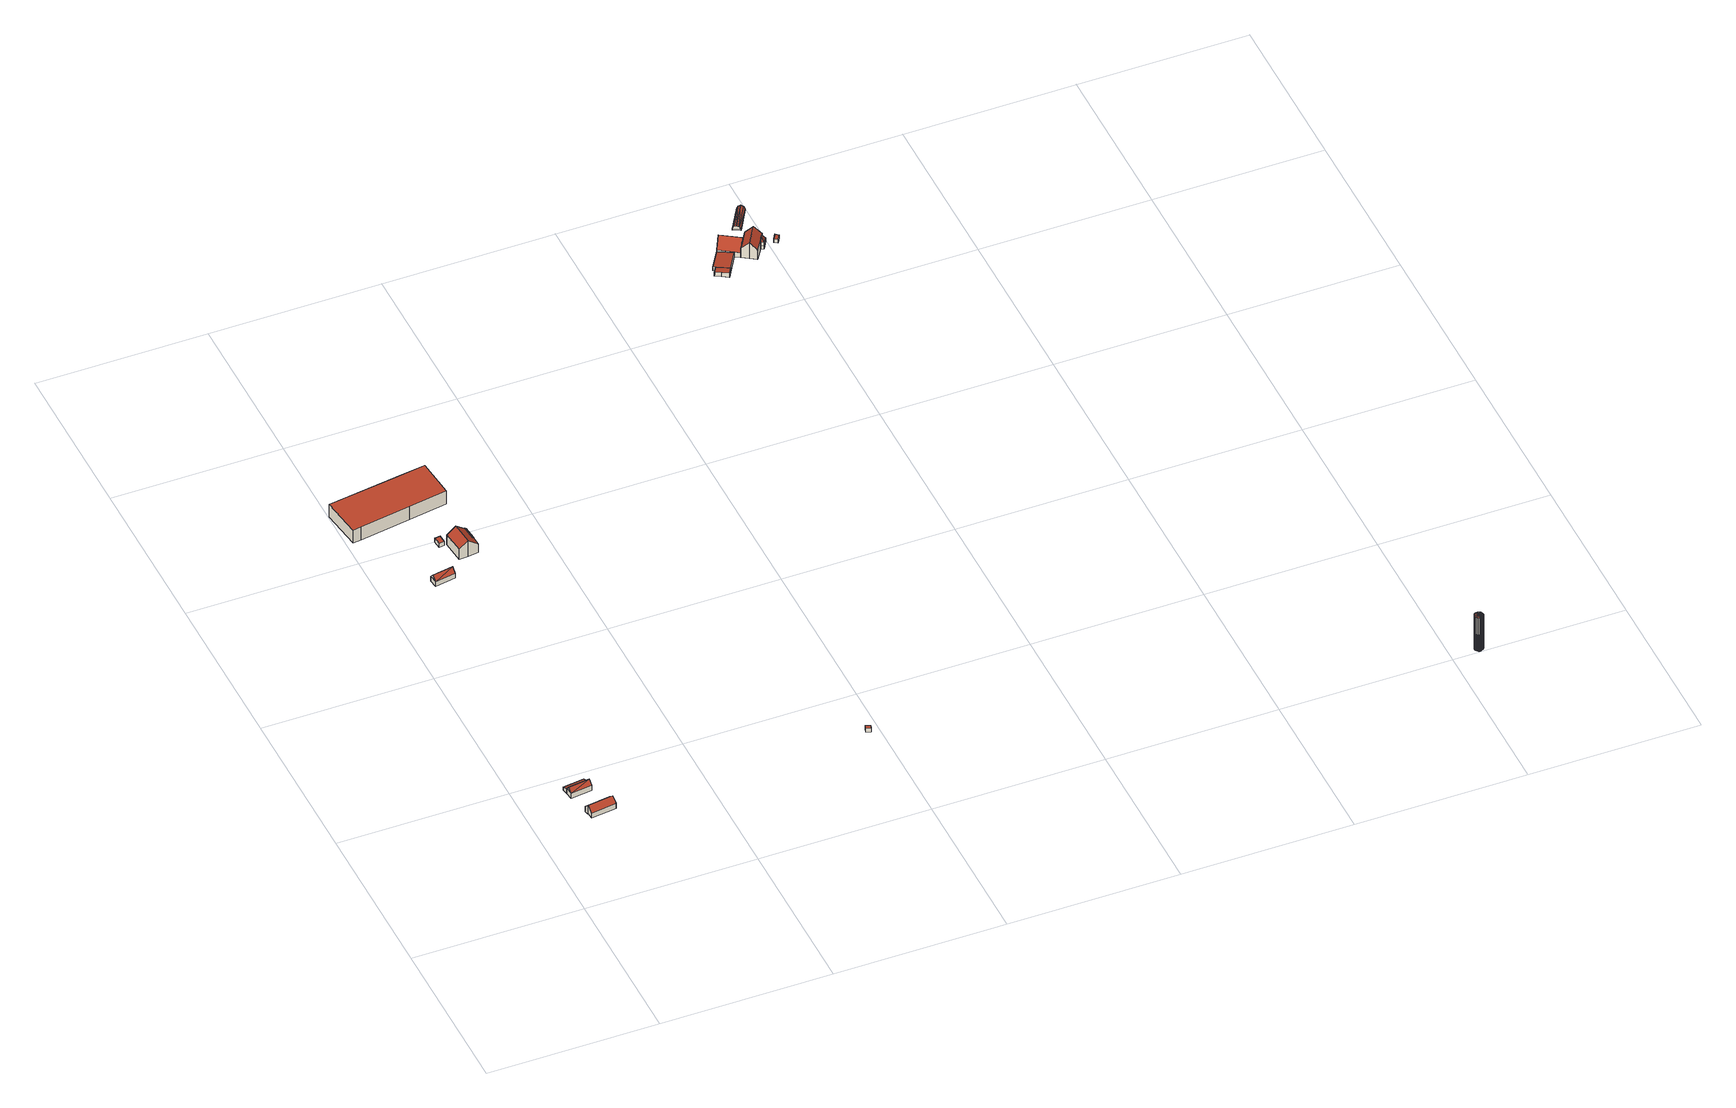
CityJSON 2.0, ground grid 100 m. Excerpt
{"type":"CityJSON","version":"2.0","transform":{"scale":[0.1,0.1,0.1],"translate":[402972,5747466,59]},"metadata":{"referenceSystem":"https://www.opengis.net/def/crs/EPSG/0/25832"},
"CityObjects":{
"building1":{"type":"Building","attributes":{"Gemeindeschluessel":"05515000","Geometrietyp2DReferenz":"3000","function":"31001_2700","roofType":"5000","measuredHeight":6.47},"geometry":[{"type":"Solid","lod":"2","boundaries":[[[[0,1,2,3]],[[4,5,1,0]],[[6,7,5,4]],[[8,9,7,6]],[[10,11,9,8]],[[3,2,11,10]],[[12,4,0,3,10,13]],[[6,12,13,8]],[[4,12,6]],[[8,13,10]],[[1,5,7,9,11,2]]]],"semantics":{"surfaces":[{"type":"WallSurface"},{"type":"RoofSurface"},{"type":"GroundSurface"}],"values":[[0,0,0,0,0,0,1,1,0,0,2]]}}]},
"building2":{"type":"Building","attributes":{"Gemeindeschluessel":"05515000","Geometrietyp2DReferenz":"3000","function":"31001_2700","roofType":"3100","measuredHeight":6.4},"geometry":[{"type":"Solid","lod":"2","boundaries":[[[[14,15,16,17]],[[18,19,15,14]],[[20,21,19,18]],[[17,16,21,20]],[[14,22,18]],[[20,23,17]],[[23,22,14]],[[14,17,23]],[[22,23,20]],[[20,18,22]],[[15,19,21,16]]]],"semantics":{"surfaces":[{"type":"WallSurface"},{"type":"RoofSurface"},{"type":"GroundSurface"}],"values":[[0,0,0,0,0,0,1,1,1,1,2]]}}]},
"building3":{"type":"Building","attributes":{"Gemeindeschluessel":"05515000","Geometrietyp2DReferenz":"3000","function":"31001_2700","roofType":"2100","measuredHeight":3.22},"geometry":[{"type":"Solid","lod":"2","boundaries":[[[[24,25,16,26]],[[27,28,25,24]],[[29,15,28,27]],[[26,16,15,29]],[[27,24,26,29]],[[25,28,15,16]]]],"semantics":{"surfaces":[{"type":"WallSurface"},{"type":"RoofSurface"},{"type":"GroundSurface"}],"values":[[0,0,0,0,1,2]]}}]},
"building4":{"type":"Building","attributes":{"Gemeindeschluessel":"05515000","Geometrietyp2DReferenz":"3000","function":"31001_2460","roofType":"3100","measuredHeight":6.24},"geometry":[{"type":"Solid","lod":"2","boundaries":[[[[30,31,32,33]],[[34,35,31,30]],[[36,37,35,34]],[[33,32,37,36]],[[30,38,34]],[[36,39,33]],[[39,38,30]],[[30,33,39]],[[38,39,36]],[[36,34,38]],[[31,35,37,32]]]],"semantics":{"surfaces":[{"type":"WallSurface"},{"type":"RoofSurface"},{"type":"GroundSurface"}],"values":[[0,0,0,0,0,0,1,1,1,1,2]]}}]},
"building5":{"type":"Building","attributes":{"Gemeindeschluessel":"05515000","Geometrietyp2DReferenz":"3000","function":"51003_1201","roofType":"9999","measuredHeight":9},"geometry":[{"type":"Solid","lod":"2","boundaries":[[[[40,41,42,43,44,45,46]],[[44,47,48,45]],[[43,49,47,44]],[[42,50,49,43]],[[41,51,50,42]],[[40,52,51,41]],[[46,53,52,40]],[[45,48,53,46]],[[47,49,50,51,52,53,48]]]],"semantics":{"surfaces":[{"type":"RoofSurface"},{"type":"WallSurface"},{"type":"GroundSurface"}],"values":[[0,1,1,1,1,1,1,1,2]]}}]},
"building6":{"type":"Building","attributes":{"Gemeindeschluessel":"05515000","Geometrietyp2DReferenz":"3000","function":"31001_2700","roofType":"1000","measuredHeight":2.66},"geometry":[{"type":"Solid","lod":"2","boundaries":[[[[54,55,56,57]],[[58,59,55,54]],[[60,61,59,58]],[[57,56,61,60]],[[58,54,57,60]],[[55,59,61,56]]]],"semantics":{"surfaces":[{"type":"WallSurface"},{"type":"RoofSurface"},{"type":"GroundSurface"}],"values":[[0,0,0,0,1,2]]}}]},
"building7":{"type":"Building","attributes":{"Gemeindeschluessel":"05515000","Geometrietyp2DReferenz":"3000","function":"31001_1000","roofType":"3100","measuredHeight":10.73},"address":[{"country":"Germany","locality":"Münster","thoroughfareNumber":"31","thoroughfareName":"Buddenbrink"}],"geometry":[{"type":"Solid","lod":"2","boundaries":[[[[62,63,64,65]],[[66,67,63,62]],[[68,69,67,66]],[[70,71,69,68]],[[72,73,71,70]],[[74,75,73,72]],[[76,77,75,74]],[[65,64,77,76]],[[70,68,66,72]],[[62,65,76,74,72,66]],[[63,67,69,71,73,75,77,64]]]],"semantics":{"surfaces":[{"type":"WallSurface"},{"type":"RoofSurface"},{"type":"GroundSurface"}],"values":[[0,0,0,0,0,0,0,0,1,1,2]]}}]},
"building8":{"type":"Building","attributes":{"Gemeindeschluessel":"05515000","Geometrietyp2DReferenz":"3000","function":"51009_1610","roofType":"2100","measuredHeight":7.16},"geometry":[{"type":"Solid","lod":"2","boundaries":[[[[78,77,64,79]],[[80,75,77,78]],[[81,82,75,80]],[[79,64,82,81]],[[80,78,79,81]],[[77,75,82,64]]]],"semantics":{"surfaces":[{"type":"WallSurface"},{"type":"RoofSurface"},{"type":"GroundSurface"}],"values":[[0,0,0,0,1,2]]}}]},
"building9":{"type":"Building","attributes":{"Gemeindeschluessel":"05515000","Geometrietyp2DReferenz":"3000","function":"31001_2500","roofType":"1000","measuredHeight":2.65},"address":[{"country":"Germany","locality":"Münster","thoroughfareNumber":"113a","thoroughfareName":"Ottmarsbocholter Straße"}],"geometry":[{"type":"Solid","lod":"2","boundaries":[[[[83,84,85,86]],[[87,88,84,83]],[[89,90,88,87]],[[86,85,90,89]],[[87,83,86,89]],[[84,88,90,85]]]],"semantics":{"surfaces":[{"type":"WallSurface"},{"type":"RoofSurface"},{"type":"GroundSurface"}],"values":[[0,0,0,0,1,2]]}}]},
"building10":{"type":"Building","attributes":{"Gemeindeschluessel":"05515000","Geometrietyp2DReferenz":"3000","function":"31001_2700","roofType":"2100","measuredHeight":3.27},"geometry":[{"type":"Solid","lod":"2","boundaries":[[[[91,92,93,94]],[[95,96,92,91]],[[97,98,96,95]],[[99,100,98,97]],[[94,93,100,99]],[[97,95,91,94,99]],[[92,96,98,100,93]]]],"semantics":{"surfaces":[{"type":"WallSurface"},{"type":"RoofSurface"},{"type":"GroundSurface"}],"values":[[0,0,0,0,0,1,2]]}}]},
"building11":{"type":"Building","attributes":{"Gemeindeschluessel":"05515000","Geometrietyp2DReferenz":"3000","function":"31001_2460","roofType":"2100","measuredHeight":3.18},"geometry":[{"type":"Solid","lod":"2","boundaries":[[[[101,102,92,91]],[[103,104,102,101]],[[105,106,104,103]],[[95,96,106,105]],[[91,92,96,95]],[[105,103,101,91,95]],[[102,104,106,96,92]]]],"semantics":{"surfaces":[{"type":"WallSurface"},{"type":"RoofSurface"},{"type":"GroundSurface"}],"values":[[0,0,0,0,0,1,2]]}}]},
"building12":{"type":"Building","attributes":{"Gemeindeschluessel":"05515000","Geometrietyp2DReferenz":"3000","function":"31001_1000"},"address":[{"country":"Germany","locality":"Münster","thoroughfareNumber":"88","thoroughfareName":"Ottmarsbocholter Straße"}],"children":["building12-1","building12-2","building12-3"]},
"building12-1":{"type":"BuildingPart","attributes":{"roofType":"5000","measuredHeight":6.98},"parents":["building12"],"geometry":[{"type":"Solid","lod":"2","boundaries":[[[[107,108,109,110]],[[111,112,108,107]],[[113,114,112,111]],[[110,109,115,116]],[[117,118,119,120,107,121]],[[107,110,122,123,124,121]],[[119,125,126,120]],[[120,126,113,111]],[[122,110,116]],[[120,111,107]],[[108,112,114,127,128,129,130,115,109]],[[114,113,131,127]],[[127,131,132,128]],[[128,132,133,129]],[[130,134,116,115]],[[129,133,134,130]],[[125,119,135]],[[126,125,135,131,113]],[[136,118,117]],[[124,133,132,136,117,121]],[[116,134,123,122]],[[134,133,124,123]],[[136,135,119,118]],[[135,136,132,131]]]],"semantics":{"surfaces":[{"type":"WallSurface"},{"type":"RoofSurface"},{"type":"GroundSurface"},{"type":"ClosureSurface"}],"values":[[0,0,0,0,1,1,1,0,0,0,2,3,3,3,3,3,0,3,0,3,3,3,0,3]]}}]},
"building12-2":{"type":"BuildingPart","attributes":{"roofType":"3100","measuredHeight":9.72},"parents":["building12"],"geometry":[{"type":"Solid","lod":"2","boundaries":[[[[137,138,139,140]],[[141,142,138,137]],[[143,144,142,141]],[[145,146,144,143]],[[147,148,146,145]],[[149,150,151,152]],[[140,139,150,149]],[[153,147,145,143,141,137,154]],[[140,149,152,155,154,137]],[[138,142,144,146,148,156,151,150,139]],[[153,154,157]],[[148,147,153,157,156]],[[157,154,155]],[[151,156,157,155,152]]]],"semantics":{"surfaces":[{"type":"WallSurface"},{"type":"RoofSurface"},{"type":"GroundSurface"},{"type":"ClosureSurface"}],"values":[[0,0,0,0,0,0,0,1,1,2,0,3,0,3]]}}]},
"building12-3":{"type":"BuildingPart","attributes":{"roofType":"3100","measuredHeight":10.84},"parents":["building12"],"geometry":[{"type":"Solid","lod":"2","boundaries":[[[[158,159,160,161]],[[162,152,151,159,158]],[[163,122,116,115,148,147,164]],[[161,160,114,113,126,165]],[[163,164,153,157,155,162,158,166]],[[161,165,125,135,136,117,167,166,158]],[[159,151,156,148,115,130,129,128,127,114,160]],[[147,153,164]],[[152,162,155]],[[147,148,156,157,153]],[[156,151,152,155,157]],[[122,163,166,123]],[[115,116,134,130]],[[116,122,123,134]],[[124,123,166,167]],[[134,133,129,130]],[[133,134,123,124]],[[125,165,126]],[[167,117,121,124]],[[114,127,131,113]],[[127,128,132,131]],[[128,129,133,132]],[[131,135,125,126,113]],[[133,124,121,117,136,132]],[[132,136,135,131]]]],"semantics":{"surfaces":[{"type":"WallSurface"},{"type":"RoofSurface"},{"type":"GroundSurface"},{"type":"ClosureSurface"}],"values":[[0,0,0,0,1,1,2,0,0,3,3,0,3,3,0,3,3,0,0,3,3,3,3,3,3]]}}]},
"building13":{"type":"Building","attributes":{"Gemeindeschluessel":"05515000","Geometrietyp2DReferenz":"3000","function":"31001_2740","roofType":"9999","measuredHeight":2.99},"geometry":[{"type":"Solid","lod":"2","boundaries":[[[[168,169,170,171]],[[172,173,169,168]],[[174,175,173,172]],[[171,170,175,174]],[[168,176,177,178,172]],[[174,179,180,181,171]],[[176,168,171]],[[171,181,176]],[[172,178,179]],[[179,174,172]],[[180,177,176]],[[176,181,180]],[[179,178,177]],[[177,180,179]],[[169,173,175,170]]]],"semantics":{"surfaces":[{"type":"WallSurface"},{"type":"RoofSurface"},{"type":"GroundSurface"}],"values":[[0,0,0,0,0,0,1,1,1,1,1,1,1,1,2]]}}]},
"building14":{"type":"Building","attributes":{"Gemeindeschluessel":"05515000","Geometrietyp2DReferenz":"3000","function":"31001_2700","roofType":"2100","measuredHeight":2.45},"geometry":[{"type":"Solid","lod":"2","boundaries":[[[[182,183,184,185]],[[186,187,183,182]],[[188,189,187,186]],[[185,184,189,188]],[[186,182,185,188]],[[183,187,189,184]]]],"semantics":{"surfaces":[{"type":"WallSurface"},{"type":"RoofSurface"},{"type":"GroundSurface"}],"values":[[0,0,0,0,1,2]]}}]},
"building15":{"type":"Building","attributes":{"Geometrietyp2DReferenz":"1000","Gemeindeschluessel":"05515000","function":"51002_1251","roofType":"9999","measuredHeight":23.29},"geometry":[{"type":"Solid","lod":"2","boundaries":[[[[190,191,192]],[[191,193,192]],[[194,195,190]],[[195,191,190]],[[196,197,194]],[[197,195,194]],[[198,199,196]],[[199,197,196]],[[200,201,198]],[[201,199,198]],[[202,203,200]],[[203,201,200]],[[204,205,202]],[[205,203,202]],[[206,207,204]],[[207,205,204]],[[208,209,206]],[[209,207,206]],[[210,211,208]],[[211,209,208]],[[212,213,210]],[[213,211,210]],[[214,215,212]],[[215,213,212]],[[216,217,214]],[[217,215,214]],[[218,219,216]],[[219,217,216]],[[220,221,218]],[[221,219,218]],[[222,223,220]],[[223,221,220]],[[224,225,222]],[[225,223,222]],[[226,227,224]],[[227,225,224]],[[228,229,226]],[[229,227,226]],[[192,193,228]],[[193,229,228]],[[193,191,229]],[[191,195,229]],[[195,197,229]],[[197,199,229]],[[199,201,229]],[[201,203,229]],[[203,205,229]],[[205,207,229]],[[207,209,229]],[[209,211,229]],[[211,213,229]],[[213,215,229]],[[215,217,229]],[[217,219,229]],[[219,221,229]],[[221,223,229]],[[223,225,229]],[[225,227,229]],[[190,192,194]],[[192,228,194]],[[228,226,194]],[[226,224,194]],[[224,222,194]],[[222,220,194]],[[220,218,194]],[[218,216,194]],[[216,214,194]],[[214,212,194]],[[212,210,194]],[[210,208,194]],[[208,206,194]],[[206,204,194]],[[204,202,194]],[[202,200,194]],[[200,198,194]],[[198,196,194]]]],"semantics":{"surfaces":[{"type":"WallSurface"},{"type":"GroundSurface"},{"type":"RoofSurface"}],"values":[[0,0,0,0,0,0,0,0,0,0,0,0,0,0,0,0,0,0,0,0,0,0,0,0,0,0,0,0,0,0,0,0,0,0,0,0,0,0,0,0,1,1,1,1,1,1,1,1,1,1,1,1,1,1,1,1,1,1,2,2,2,2,2,2,2,2,2,2,2,2,2,2,2,2,2,2]]}}]}
},
"vertices":[
[313,712,45],[313,712,10],[316,689,10],[316,689,67],[462,733,45],[462,733,10],[471,668,44],[471,668,10],[324,648,44],[324,648,10],[319,689,67],[319,689,10],[467,700,75],[320,680,75],
[404,897,46],[404,897,10],[279,880,10],[279,880,46],[411,850,46],[411,850,10],[285,834,46],[285,834,10],[407,874,74],[282,857,74],
[274,915,31],[274,915,10],[279,880,42],[399,932,31],[399,932,10],[404,897,42],
[413,2741,45],[413,2741,12],[293,2722,12],[293,2722,45],[421,2690,45],[421,2690,12],[300,2670,45],[300,2670,12],[417,2715,75],[297,2696,75],
[387,3216,102],[614,3252,102],[591,3487,102],[416,3460,102],[3,3402,102],[39,3161,102],[88,3169,102],[3,3402,12],[39,3161,12],[416,3460,12],[591,3487,12],[614,3252,12],[387,3216,12],[88,3169,12],
[436,2997,41],[436,2997,14],[441,2947,14],[441,2947,41],[468,3000,41],[468,3000,14],[472,2950,41],[472,2950,14],
[615,2828,75],[615,2828,14],[611,2881,14],[611,2881,75],[552,2822,122],[552,2822,14],[499,2817,83],[499,2817,14],[486,2951,82],[486,2951,14],[540,2956,122],[540,2956,14],[593,2961,83],[593,2961,14],[601,2880,83],[601,2880,14],
[601,2880,86],[611,2881,78],[593,2961,86],[603,2962,78],[603,2962,14],
[1958,713,38],[1958,713,12],[1932,723,12],[1932,723,38],[1950,691,38],[1950,691,12],[1923,701,38],[1923,701,12],
[2654,4381,50],[2654,4381,25],[2632,4345,25],[2632,4345,50],[2723,4337,57],[2723,4337,25],[2700,4302,57],[2700,4302,25],[2666,4324,54],[2666,4324,25],
[2642,4389,48],[2642,4389,25],[2709,4494,48],[2709,4494,25],[2789,4442,57],[2789,4442,25],
[2990,4488,50],[2990,4488,26],[2931,4525,26],[2931,4525,50],[2957,4435,50],[2957,4435,26],[2941,4445,50],[2941,4445,26],[2925,4515,26],[2925,4515,50],[2961,4477,89],[2955,4468,93],[2952,4463,96],[2957,4435,76],[2963,4481,87],[2925,4515,72],[2929,4512,72],[2968,4488,72],[2948,4457,89],[2941,4445,76],[2952,4463,26],[2955,4468,26],[2968,4488,26],[2929,4512,26],[2952,4463,50],[2955,4468,50],[2968,4488,50],[2929,4512,50],[2952,4463,89],[2955,4468,89],
[2736,4536,123],[2736,4536,26],[2709,4494,26],[2709,4494,60],[2765,4581,65],[2765,4581,26],[2780,4605,34],[2780,4605,26],[2889,4536,33],[2889,4536,26],[2890,4537,31],[2890,4537,26],[2789,4442,59],[2789,4442,26],[2818,4423,26],[2818,4423,59],[2862,4492,89],[2845,4466,123],[2831,4443,89],[2845,4466,26],[2845,4466,89],
[2857,4398,135],[2857,4398,26],[2895,4374,26],[2895,4374,89],[2818,4423,90],[2925,4515,130],[2890,4537,89],[2941,4445,89],[2929,4512,135],[2968,4488,89],
[2950,4785,35],[2950,4785,28],[2864,4642,28],[2864,4642,35],[2990,4761,35],[2990,4761,28],[2904,4619,35],[2904,4619,28],[2958,4780,51],[2970,4773,58],[2982,4765,51],[2896,4623,51],[2884,4630,58],[2872,4638,51],
[3066,4483,50],[3066,4483,27],[3046,4496,27],[3046,4496,52],[3045,4450,50],[3045,4450,27],[3025,4462,52],[3025,4462,27],
[5186,38,244],[5186,38,11],[5182,45,244],[5182,45,11],[5189,31,244],[5189,31,11],[5189,23,244],[5189,23,11],[5186,16,244],[5186,16,11],[5182,9,244],[5182,9,11],[5175,5,244],[5175,5,11],[5168,2,244],[5168,2,11],[5160,2,244],[5160,2,11],[5153,5,244],[5153,5,11],[5146,9,244],[5146,9,11],[5142,16,244],[5142,16,11],[5139,23,244],[5139,23,11],[5139,31,244],[5139,31,11],[5142,38,244],[5142,38,11],[5146,45,244],[5146,45,11],[5153,49,244],[5153,49,11],[5160,52,244],[5160,52,11],[5168,52,244],[5168,52,11],[5175,49,244],[5175,49,11]
]}
